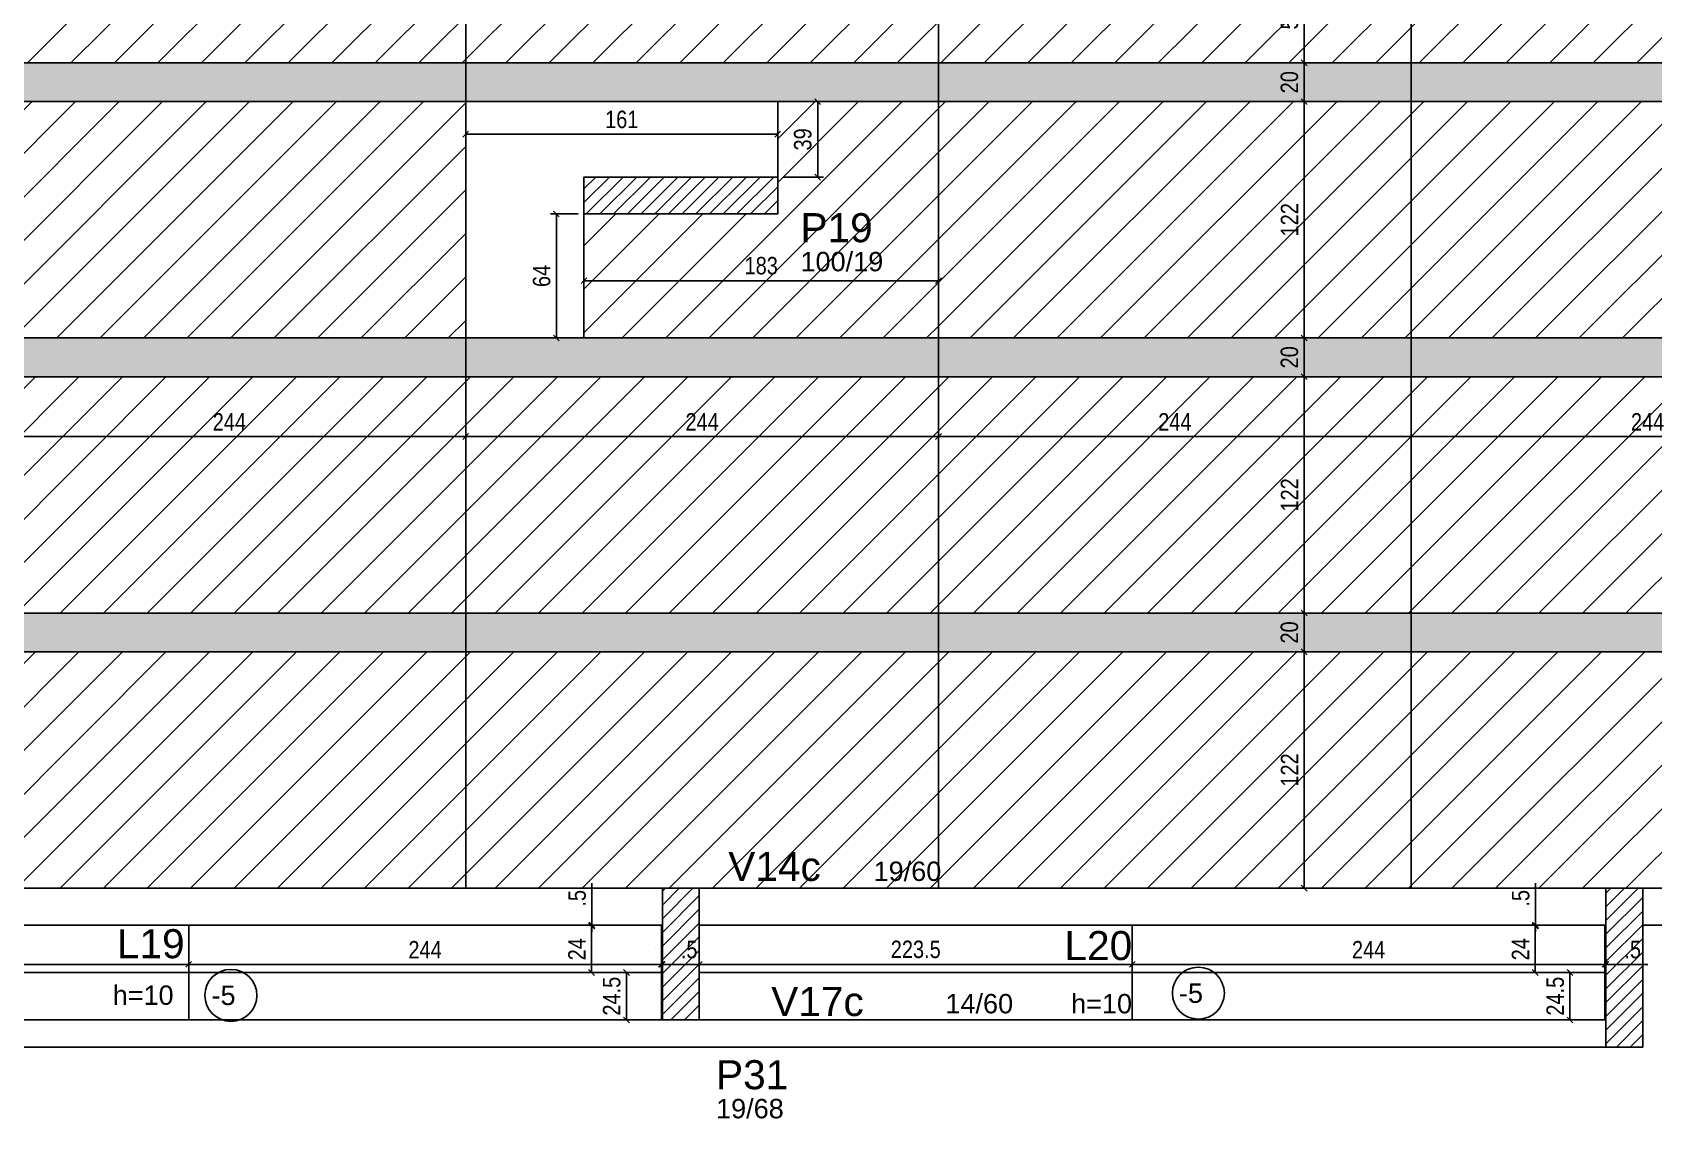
# Model space of a CAD drawing. Extents: x 2666 to 8994, y 352 to 3973.
# Drawn here: x 6703 to 7540, y 1904 to 2465 of the extents above; entities that cross this region are included whole.
import ezdxf

# ---------------------------------------------------------------- set-up
doc = ezdxf.new("R2010")
doc.units = 0
for name, color, linetype in [('3', 3, 'Continuous'), ('8', 8, 'Continuous'), ('COTA', 241, 'Continuous'), ('ES-VIGA', 3, 'Continuous'), ('L-D', 2, 'Continuous'), ('L-N', 4, 'Continuous'), ('P-D', 2, 'Continuous'), ('Painéis', 200, 'Continuous'), ('PIL-N', 4, 'Continuous'), ('Pilares', 5, 'Continuous'), ('VIG-D', 2, 'Continuous'), ('VIG-N', 4, 'Continuous')]:
    doc.layers.add(name, color=color, linetype=linetype)
doc.layers.add('Hachura', color=251, linetype='Continuous', lineweight=9)
doc.layers.add('REAPROVEITAMENTO', color=251, linetype='Continuous', lineweight=9)
doc.styles.add('COTA TECNICA-50', font='techl___.ttf', dxfattribs={"height": 9})
doc.styles.get("Standard").update_dxf_attribs({"font": 'arial.ttf'})
doc.dimstyles.new('COTA PAINEL-50', dxfattribs={"dimtxt": 9, "dimasz": 3, "dimexe": 3, "dimexo": 3, "dimgap": 3, "dimtad": 1, "dimdec": 1, "dimzin": 12, "dimdsep": 46, "dimtxsty": 'COTA TECNICA-50', "dimblk1": 'OBLIQUE', "dimblk2": 'OBLIQUE', "dimsah": 1, "dimcen": 0.9, "dimclrd": 4, "dimclre": 4, "dimclrt": 240, "dimadec": 1, "dimazin": 3, "dimtfac": 1, "dimtdec": 1, "dimtmove": 0, "dimatfit": 3, "dimfxl": 1, "dimtolj": 1, "dimtzin": 12, "dimarcsym": 0})
pattern_1 = [(45, (333.8, -11.191), (-11.22532, 11.22532), [])]

# ---------------------------------------------------------------- blocks, each defined once
blk = doc.blocks.new('_Oblique')
at = {"color": 0, "linetype": 'ByBlock', "lineweight": -2}
blk.add_line((-0.5, -0.5), (0.5, 0.5), dxfattribs=at)
blk = doc.blocks.new('*D142')
at = {"layer": 'COTA', "color": 4, "lineweight": -2, "transparency": 16777216}
blk.add_line((7359.47, 2165.04), (7359.47, 2287.04), dxfattribs=at)
at = {"layer": 'Defpoints', "color": 0, "transparency": 16777216}
for p in [(7359.47, 2287.04), (7359.47, 2287.04), (7359.47, 2165.04)]:
    blk.add_point(p, dxfattribs=at)
at = {"layer": 'COTA', "color": 4, "lineweight": -2, "transparency": 16777216, "xscale": 3, "yscale": 3, "zscale": 3}
for p, rotation in [((7359.47, 2287.04), 90), ((7359.47, 2165.04), 270)]:
    blk.add_blockref('_Oblique', p, dxfattribs=dict(at, rotation=rotation))
at = {"layer": 'COTA', "color": 240, "transparency": 16777216, "insert": (7351.91, 2226.04), "char_height": 9, "attachment_point": 5, "rotation": 90, "style": 'COTA TECNICA-50'}
blk.add_mtext('\\A1;122', dxfattribs=at)
blk = doc.blocks.new('*D143')
at = {"layer": 'COTA', "color": 4, "lineweight": -2, "transparency": 16777216}
blk.add_line((7359.47, 2287.04), (7359.47, 2307.04), dxfattribs=at)
at = {"layer": 'Defpoints', "color": 0, "transparency": 16777216}
for p in [(7359.47, 2307.04), (7359.47, 2307.04), (7359.47, 2287.04)]:
    blk.add_point(p, dxfattribs=at)
at = {"layer": 'COTA', "color": 4, "lineweight": -2, "transparency": 16777216, "xscale": 3, "yscale": 3, "zscale": 3}
for p, rotation in [((7359.47, 2307.04), 90), ((7359.47, 2287.04), 270)]:
    blk.add_blockref('_Oblique', p, dxfattribs=dict(at, rotation=rotation))
at = {"layer": 'COTA', "color": 240, "transparency": 16777216, "insert": (7351.88, 2297.04), "char_height": 9, "attachment_point": 5, "rotation": 90, "style": 'COTA TECNICA-50'}
blk.add_mtext('\\A1;20', dxfattribs=at)
blk = doc.blocks.new('*D144')
at = {"layer": 'COTA', "color": 4, "lineweight": -2, "transparency": 16777216}
blk.add_line((7359.47, 2307.04), (7359.47, 2429.03), dxfattribs=at)
at = {"layer": 'Defpoints', "color": 0, "transparency": 16777216}
for p in [(7359.47, 2429.03), (7359.47, 2429.03), (7359.47, 2307.04)]:
    blk.add_point(p, dxfattribs=at)
at = {"layer": 'COTA', "color": 4, "lineweight": -2, "transparency": 16777216, "xscale": 3, "yscale": 3, "zscale": 3}
for p, rotation in [((7359.47, 2429.03), 90), ((7359.47, 2307.04), 270)]:
    blk.add_blockref('_Oblique', p, dxfattribs=dict(at, rotation=rotation))
at = {"layer": 'COTA', "color": 240, "transparency": 16777216, "insert": (7351.91, 2368.04), "char_height": 9, "attachment_point": 5, "rotation": 90, "style": 'COTA TECNICA-50'}
blk.add_mtext('\\A1;122', dxfattribs=at)
blk = doc.blocks.new('*D145')
at = {"layer": 'COTA', "color": 4, "lineweight": -2, "transparency": 16777216}
for p, q in [((7359.47, 2429.03), (7359.47, 2449.03)), ((7361.98, 2449.03), (7362.47, 2449.03))]:
    blk.add_line(p, q, dxfattribs=at)
at = {"layer": 'Defpoints', "color": 0, "transparency": 16777216}
for p in [(7358.98, 2449.03), (7359.47, 2449.03), (7359.47, 2429.03)]:
    blk.add_point(p, dxfattribs=at)
at = {"layer": 'COTA', "color": 4, "lineweight": -2, "transparency": 16777216, "xscale": 3, "yscale": 3, "zscale": 3}
for p, rotation in [((7359.47, 2449.03), 90), ((7359.47, 2429.03), 270)]:
    blk.add_blockref('_Oblique', p, dxfattribs=dict(at, rotation=rotation))
at = {"layer": 'COTA', "color": 240, "transparency": 16777216, "insert": (7351.88, 2439.03), "char_height": 9, "attachment_point": 5, "rotation": 90, "style": 'COTA TECNICA-50'}
blk.add_mtext('\\A1;20', dxfattribs=at)
blk = doc.blocks.new('*D146')
at = {"layer": 'COTA', "color": 4, "lineweight": -2, "transparency": 16777216}
for p, q in [((7357.95, 2503.53), (7356.47, 2503.53)), ((7359.47, 2449.03), (7359.47, 2503.53)), ((7361.98, 2449.03), (7362.47, 2449.03))]:
    blk.add_line(p, q, dxfattribs=at)
at = {"layer": 'Defpoints', "color": 0, "transparency": 16777216}
for p in [(7359.47, 2503.53), (7360.95, 2503.53), (7358.98, 2449.03)]:
    blk.add_point(p, dxfattribs=at)
at = {"layer": 'COTA', "color": 4, "lineweight": -2, "transparency": 16777216, "xscale": 3, "yscale": 3, "zscale": 3}
for p, rotation in [((7359.47, 2503.53), 90), ((7359.47, 2449.03), 270)]:
    blk.add_blockref('_Oblique', p, dxfattribs=dict(at, rotation=rotation))
at = {"layer": 'COTA', "color": 240, "transparency": 16777216, "insert": (7351.87, 2476.28), "char_height": 9, "attachment_point": 5, "rotation": 90, "style": 'COTA TECNICA-50'}
blk.add_mtext('\\A1;54.5', dxfattribs=at)
blk = doc.blocks.new('*D251')
at = {"layer": 'COTA', "color": 4, "lineweight": -2, "transparency": 16777216}
for p, q in [((7090.71, 2429.03), (7111.39, 2429.03)), ((7108.39, 2390.03), (7108.39, 2429.03)), ((7090.71, 2390.03), (7111.39, 2390.03))]:
    blk.add_line(p, q, dxfattribs=at)
at = {"layer": 'Defpoints', "color": 0, "transparency": 16777216}
for p in [(7087.71, 2429.03), (7108.39, 2429.03), (7087.71, 2390.03)]:
    blk.add_point(p, dxfattribs=at)
at = {"layer": 'COTA', "color": 4, "lineweight": -2, "transparency": 16777216, "xscale": 3, "yscale": 3, "zscale": 3}
for p, rotation in [((7108.39, 2429.03), 90), ((7108.39, 2390.03), 270)]:
    blk.add_blockref('_Oblique', p, dxfattribs=dict(at, rotation=rotation))
at = {"layer": 'COTA', "color": 240, "transparency": 16777216, "insert": (7100.67, 2409.53), "char_height": 9, "attachment_point": 5, "rotation": 90, "style": 'COTA TECNICA-50'}
blk.add_mtext('\\A1;39', dxfattribs=at)
blk = doc.blocks.new('*D255')
at = {"layer": 'COTA', "color": 4, "lineweight": -2, "transparency": 16777216}
blk.add_line((6682.71, 2256.16), (6926.71, 2256.16), dxfattribs=at)
at = {"layer": 'Defpoints', "color": 0, "transparency": 16777216}
for p in [(6682.71, 2256.16), (6926.71, 2256.16), (6926.71, 2256.16)]:
    blk.add_point(p, dxfattribs=at)
at = {"layer": 'COTA', "color": 4, "lineweight": -2, "transparency": 16777216, "xscale": 3, "yscale": 3, "zscale": 3, "rotation": 180}
blk.add_blockref('_Oblique', (6682.71, 2256.16), dxfattribs=at)
at = {"layer": 'COTA', "color": 4, "lineweight": -2, "transparency": 16777216, "xscale": 3, "yscale": 3, "zscale": 3}
blk.add_blockref('_Oblique', (6926.71, 2256.16), dxfattribs=at)
at = {"layer": 'COTA', "color": 240, "transparency": 16777216, "insert": (6804.71, 2263.73), "char_height": 9, "attachment_point": 5, "style": 'COTA TECNICA-50'}
blk.add_mtext('\\A1;244', dxfattribs=at)
blk = doc.blocks.new('*D256')
at = {"layer": 'COTA', "color": 4, "lineweight": -2, "transparency": 16777216}
blk.add_line((6926.71, 2256.16), (7170.71, 2256.16), dxfattribs=at)
at = {"layer": 'Defpoints', "color": 0, "transparency": 16777216}
for p in [(6926.71, 2256.16), (7170.71, 2256.16), (7170.71, 2256.16)]:
    blk.add_point(p, dxfattribs=at)
at = {"layer": 'COTA', "color": 4, "lineweight": -2, "transparency": 16777216, "xscale": 3, "yscale": 3, "zscale": 3, "rotation": 180}
blk.add_blockref('_Oblique', (6926.71, 2256.16), dxfattribs=at)
at = {"layer": 'COTA', "color": 4, "lineweight": -2, "transparency": 16777216, "xscale": 3, "yscale": 3, "zscale": 3}
blk.add_blockref('_Oblique', (7170.71, 2256.16), dxfattribs=at)
at = {"layer": 'COTA', "color": 240, "transparency": 16777216, "insert": (7048.71, 2263.73), "char_height": 9, "attachment_point": 5, "style": 'COTA TECNICA-50'}
blk.add_mtext('\\A1;244', dxfattribs=at)
blk = doc.blocks.new('*D257')
at = {"layer": 'COTA', "color": 4, "lineweight": -2, "transparency": 16777216}
blk.add_line((7170.71, 2256.16), (7414.71, 2256.16), dxfattribs=at)
at = {"layer": 'Defpoints', "color": 0, "transparency": 16777216}
for p in [(7170.71, 2256.16), (7414.71, 2256.16), (7414.71, 2256.16)]:
    blk.add_point(p, dxfattribs=at)
at = {"layer": 'COTA', "color": 4, "lineweight": -2, "transparency": 16777216, "xscale": 3, "yscale": 3, "zscale": 3, "rotation": 180}
blk.add_blockref('_Oblique', (7170.71, 2256.16), dxfattribs=at)
at = {"layer": 'COTA', "color": 4, "lineweight": -2, "transparency": 16777216, "xscale": 3, "yscale": 3, "zscale": 3}
blk.add_blockref('_Oblique', (7414.71, 2256.16), dxfattribs=at)
at = {"layer": 'COTA', "color": 240, "transparency": 16777216, "insert": (7292.71, 2263.73), "char_height": 9, "attachment_point": 5, "style": 'COTA TECNICA-50'}
blk.add_mtext('\\A1;244', dxfattribs=at)
blk = doc.blocks.new('*D258')
at = {"layer": 'COTA', "color": 4, "lineweight": -2, "transparency": 16777216}
blk.add_line((7414.71, 2256.16), (7658.71, 2256.16), dxfattribs=at)
at = {"layer": 'Defpoints', "color": 0, "transparency": 16777216}
for p in [(7414.71, 2256.16), (7658.71, 2256.16), (7658.71, 2256.16)]:
    blk.add_point(p, dxfattribs=at)
at = {"layer": 'COTA', "color": 4, "lineweight": -2, "transparency": 16777216, "xscale": 3, "yscale": 3, "zscale": 3, "rotation": 180}
blk.add_blockref('_Oblique', (7414.71, 2256.16), dxfattribs=at)
at = {"layer": 'COTA', "color": 4, "lineweight": -2, "transparency": 16777216, "xscale": 3, "yscale": 3, "zscale": 3}
blk.add_blockref('_Oblique', (7658.71, 2256.16), dxfattribs=at)
at = {"layer": 'COTA', "color": 240, "transparency": 16777216, "insert": (7536.71, 2263.73), "char_height": 9, "attachment_point": 5, "style": 'COTA TECNICA-50'}
blk.add_mtext('\\A1;244', dxfattribs=at)
blk = doc.blocks.new('*D261')
at = {"layer": 'COTA', "color": 4, "lineweight": -2, "transparency": 16777216}
for p, q in [((6926.71, 2412.2), (7087.71, 2412.2)), ((7087.71, 2409.22), (7087.71, 2409.2))]:
    blk.add_line(p, q, dxfattribs=at)
at = {"layer": 'Defpoints', "color": 0, "transparency": 16777216}
for p in [(6926.71, 2412.2), (7087.71, 2412.22), (7087.71, 2412.2)]:
    blk.add_point(p, dxfattribs=at)
at = {"layer": 'COTA', "color": 4, "lineweight": -2, "transparency": 16777216, "xscale": 3, "yscale": 3, "zscale": 3, "rotation": 180}
blk.add_blockref('_Oblique', (6926.71, 2412.2), dxfattribs=at)
at = {"layer": 'COTA', "color": 4, "lineweight": -2, "transparency": 16777216, "xscale": 3, "yscale": 3, "zscale": 3}
blk.add_blockref('_Oblique', (7087.71, 2412.2), dxfattribs=at)
at = {"layer": 'COTA', "color": 240, "transparency": 16777216, "insert": (7007.21, 2419.79), "char_height": 9, "attachment_point": 5, "style": 'COTA TECNICA-50'}
blk.add_mtext('\\A1;161', dxfattribs=at)
blk = doc.blocks.new('*D263')
at = {"layer": 'COTA', "color": 4, "lineweight": -2, "transparency": 16777216}
for p, q in [((6984.71, 2371.04), (6970.49, 2371.04)), ((6973.49, 2371.04), (6973.49, 2307.04)), ((6984.71, 2307.04), (6970.49, 2307.04))]:
    blk.add_line(p, q, dxfattribs=at)
at = {"layer": 'Defpoints', "color": 0, "transparency": 16777216}
for p in [(6987.71, 2371.04), (6973.49, 2307.04), (6987.71, 2307.04)]:
    blk.add_point(p, dxfattribs=at)
at = {"layer": 'COTA', "color": 4, "lineweight": -2, "transparency": 16777216, "xscale": 3, "yscale": 3, "zscale": 3}
for p, rotation in [((6973.49, 2371.04), 90), ((6973.49, 2307.04), 270)]:
    blk.add_blockref('_Oblique', p, dxfattribs=dict(at, rotation=rotation))
at = {"layer": 'COTA', "color": 240, "transparency": 16777216, "insert": (6965.9, 2339.04), "char_height": 9, "attachment_point": 5, "rotation": 90, "style": 'COTA TECNICA-50'}
blk.add_mtext('\\A1;64', dxfattribs=at)
blk = doc.blocks.new('*D264')
at = {"layer": 'COTA', "color": 4, "lineweight": -2, "transparency": 16777216}
for p, q in [((6987.71, 2327.65), (6987.71, 2339.58)), ((6987.71, 2336.58), (7170.71, 2336.58)), ((7170.71, 2327.65), (7170.71, 2339.58))]:
    blk.add_line(p, q, dxfattribs=at)
at = {"layer": 'Defpoints', "color": 0, "transparency": 16777216}
for p in [(7170.71, 2336.58), (6987.71, 2324.65), (7170.71, 2324.65)]:
    blk.add_point(p, dxfattribs=at)
at = {"layer": 'COTA', "color": 4, "lineweight": -2, "transparency": 16777216, "xscale": 3, "yscale": 3, "zscale": 3, "rotation": 180}
blk.add_blockref('_Oblique', (6987.71, 2336.58), dxfattribs=at)
at = {"layer": 'COTA', "color": 4, "lineweight": -2, "transparency": 16777216, "xscale": 3, "yscale": 3, "zscale": 3}
blk.add_blockref('_Oblique', (7170.71, 2336.58), dxfattribs=at)
at = {"layer": 'COTA', "color": 240, "transparency": 16777216, "insert": (7079.21, 2344.3), "char_height": 9, "attachment_point": 5, "style": 'COTA TECNICA-50'}
blk.add_mtext('\\A1;183', dxfattribs=at)
blk = doc.blocks.new('*D272')
at = {"layer": 'COTA', "color": 4, "lineweight": -2, "transparency": 16777216}
for p, q in [((7356.47, 2165.04), (7356.47, 2165.04)), ((7359.47, 2165.04), (7359.47, 2145.04)), ((7356.47, 2145.04), (7356.47, 2145.04))]:
    blk.add_line(p, q, dxfattribs=at)
at = {"layer": 'Defpoints', "color": 0, "transparency": 16777216}
for p in [(7359.47, 2165.04), (7359.47, 2145.04), (7359.47, 2145.04)]:
    blk.add_point(p, dxfattribs=at)
at = {"layer": 'COTA', "color": 4, "lineweight": -2, "transparency": 16777216, "xscale": 3, "yscale": 3, "zscale": 3}
for p, rotation in [((7359.47, 2165.04), 90), ((7359.47, 2145.04), 270)]:
    blk.add_blockref('_Oblique', p, dxfattribs=dict(at, rotation=rotation))
at = {"layer": 'COTA', "color": 240, "transparency": 16777216, "insert": (7351.88, 2155.04), "char_height": 9, "attachment_point": 5, "rotation": 90, "style": 'COTA TECNICA-50'}
blk.add_mtext('\\A1;20', dxfattribs=at)
blk = doc.blocks.new('*D227')
at = {"layer": 'COTA', "color": 4, "lineweight": -2, "transparency": 16777216}
blk.add_line((7359.47, 2145.04), (7359.47, 2023.03), dxfattribs=at)
at = {"layer": 'Defpoints', "color": 0, "transparency": 16777216}
for p in [(7359.47, 2145.04), (7359.47, 2023.03), (7359.47, 2023.03)]:
    blk.add_point(p, dxfattribs=at)
at = {"layer": 'COTA', "color": 4, "lineweight": -2, "transparency": 16777216, "xscale": 3, "yscale": 3, "zscale": 3}
for p, rotation in [((7359.47, 2145.04), 90), ((7359.47, 2023.03), 270)]:
    blk.add_blockref('_Oblique', p, dxfattribs=dict(at, rotation=rotation))
at = {"layer": 'COTA', "color": 240, "transparency": 16777216, "insert": (7351.91, 2084.04), "char_height": 9, "attachment_point": 5, "rotation": 90, "style": 'COTA TECNICA-50'}
blk.add_mtext('\\A1;122', dxfattribs=at)
blk = doc.blocks.new('*D17')
at = {"layer": 'COTA', "color": 4, "lineweight": -2, "transparency": 16777216}
blk.add_line((7009.66, 1955.04), (7009.66, 1979.53), dxfattribs=at)
at = {"layer": 'Defpoints', "color": 0, "transparency": 16777216}
for p in [(7009.66, 1979.53), (7009.66, 1979.53), (7009.66, 1955.04)]:
    blk.add_point(p, dxfattribs=at)
at = {"layer": 'COTA', "color": 4, "lineweight": -2, "transparency": 16777216, "xscale": 3, "yscale": 3, "zscale": 3}
for p, rotation in [((7009.66, 1979.53), 90), ((7009.66, 1955.04), 270)]:
    blk.add_blockref('_Oblique', p, dxfattribs=dict(at, rotation=rotation))
at = {"layer": 'COTA', "color": 240, "transparency": 16777216, "insert": (7002.06, 1967.29), "char_height": 9, "attachment_point": 5, "rotation": 90, "style": 'COTA TECNICA-50'}
blk.add_mtext('\\A1;24.5', dxfattribs=at)
blk = doc.blocks.new('*D18')
at = {"layer": 'COTA', "color": 4, "lineweight": -2, "transparency": 16777216}
blk.add_line((6991.65, 1979.53), (6991.65, 2003.53), dxfattribs=at)
at = {"layer": 'Defpoints', "color": 0, "transparency": 16777216}
for p in [(6991.65, 2003.53), (6991.65, 2003.53), (6991.65, 1979.53)]:
    blk.add_point(p, dxfattribs=at)
at = {"layer": 'COTA', "color": 4, "lineweight": -2, "transparency": 16777216, "xscale": 3, "yscale": 3, "zscale": 3}
for p, rotation in [((6991.65, 2003.53), 90), ((6991.65, 1979.53), 270)]:
    blk.add_blockref('_Oblique', p, dxfattribs=dict(at, rotation=rotation))
at = {"layer": 'COTA', "color": 240, "transparency": 16777216, "insert": (6984.08, 1991.53), "char_height": 9, "attachment_point": 5, "rotation": 90, "style": 'COTA TECNICA-50'}
blk.add_mtext('\\A1;24', dxfattribs=at)
blk = doc.blocks.new('*D19')
at = {"layer": 'COTA', "color": 4, "lineweight": -2, "transparency": 16777216}
for p, q in [((6991.83, 2004.03), (6991.83, 2025.63)), ((6991.83, 2003.53), (6991.83, 2004.03)), ((6991.83, 2003.53), (6991.83, 2000.53))]:
    blk.add_line(p, q, dxfattribs=at)
at = {"layer": 'Defpoints', "color": 0, "transparency": 16777216}
for p in [(6991.83, 2004.03), (6991.83, 2004.03), (6991.83, 2003.53)]:
    blk.add_point(p, dxfattribs=at)
at = {"layer": 'COTA', "color": 4, "lineweight": -2, "transparency": 16777216, "xscale": 3, "yscale": 3, "zscale": 3}
for p, rotation in [((6991.83, 2004.03), 270), ((6991.83, 2003.53), 90)]:
    blk.add_blockref('_Oblique', p, dxfattribs=dict(at, rotation=rotation))
at = {"layer": 'COTA', "color": 240, "transparency": 16777216, "insert": (6984.23, 2017.83), "char_height": 9, "attachment_point": 5, "rotation": 90, "style": 'COTA TECNICA-50'}
blk.add_mtext('\\A1;.5', dxfattribs=at)
blk = doc.blocks.new('*D185')
at = {"layer": 'COTA', "color": 4, "lineweight": -2, "transparency": 16777216}
for p, q in [((7027.71, 1983.72), (7024.71, 1983.72)), ((7027.71, 1983.72), (7028.21, 1983.72)), ((7028.21, 1983.72), (7049.81, 1983.72)), ((7027.71, 1980.94), (7027.71, 1980.72)), ((7028.21, 1980.94), (7028.21, 1980.72))]:
    blk.add_line(p, q, dxfattribs=at)
at = {"layer": 'Defpoints', "color": 0, "transparency": 16777216}
for p in [(7027.71, 1983.94), (7028.21, 1983.94), (7028.21, 1983.72)]:
    blk.add_point(p, dxfattribs=at)
at = {"layer": 'COTA', "color": 4, "lineweight": -2, "transparency": 16777216, "xscale": 3, "yscale": 3, "zscale": 3}
blk.add_blockref('_Oblique', (7027.71, 1983.72), dxfattribs=at)
at = {"layer": 'COTA', "color": 4, "lineweight": -2, "transparency": 16777216, "xscale": 3, "yscale": 3, "zscale": 3, "rotation": 180}
blk.add_blockref('_Oblique', (7028.21, 1983.72), dxfattribs=at)
at = {"layer": 'COTA', "color": 240, "transparency": 16777216, "insert": (7042.01, 1991.32), "char_height": 9, "attachment_point": 5, "style": 'COTA TECNICA-50'}
blk.add_mtext('\\A1;.5', dxfattribs=at)
blk = doc.blocks.new('*D186')
at = {"layer": 'COTA', "color": 4, "lineweight": -2, "transparency": 16777216}
blk.add_line((7027.71, 1983.72), (6783.71, 1983.72), dxfattribs=at)
at = {"layer": 'Defpoints', "color": 0, "transparency": 16777216}
for p in [(6783.71, 1983.72), (6783.71, 1983.72), (7027.71, 1983.72)]:
    blk.add_point(p, dxfattribs=at)
at = {"layer": 'COTA', "color": 4, "lineweight": -2, "transparency": 16777216, "xscale": 3, "yscale": 3, "zscale": 3, "rotation": 180}
blk.add_blockref('_Oblique', (6783.71, 1983.72), dxfattribs=at)
at = {"layer": 'COTA', "color": 4, "lineweight": -2, "transparency": 16777216, "xscale": 3, "yscale": 3, "zscale": 3}
blk.add_blockref('_Oblique', (7027.71, 1983.72), dxfattribs=at)
at = {"layer": 'COTA', "color": 240, "transparency": 16777216, "insert": (6905.71, 1991.29), "char_height": 9, "attachment_point": 5, "style": 'COTA TECNICA-50'}
blk.add_mtext('\\A1;244', dxfattribs=at)
blk = doc.blocks.new('*D20')
at = {"layer": 'COTA', "color": 4, "lineweight": -2, "transparency": 16777216}
blk.add_line((6783.71, 1983.72), (6560.21, 1983.72), dxfattribs=at)
at = {"layer": 'Defpoints', "color": 0, "transparency": 16777216}
for p in [(6560.21, 1983.72), (6560.21, 1983.72), (6783.71, 1983.72)]:
    blk.add_point(p, dxfattribs=at)
at = {"layer": 'COTA', "color": 4, "lineweight": -2, "transparency": 16777216, "xscale": 3, "yscale": 3, "zscale": 3, "rotation": 180}
blk.add_blockref('_Oblique', (6560.21, 1983.72), dxfattribs=at)
at = {"layer": 'COTA', "color": 4, "lineweight": -2, "transparency": 16777216, "xscale": 3, "yscale": 3, "zscale": 3}
blk.add_blockref('_Oblique', (6783.71, 1983.72), dxfattribs=at)
at = {"layer": 'COTA', "color": 240, "transparency": 16777216, "insert": (6671.96, 1991.42), "char_height": 9, "attachment_point": 5, "style": 'COTA TECNICA-50'}
blk.add_mtext('\\A1;223.5', dxfattribs=at)
blk = doc.blocks.new('*D21')
at = {"layer": 'COTA', "color": 4, "lineweight": -2, "transparency": 16777216}
blk.add_line((7496.66, 1955.04), (7496.66, 1979.53), dxfattribs=at)
at = {"layer": 'Defpoints', "color": 0, "transparency": 16777216}
for p in [(7496.66, 1979.53), (7496.66, 1979.53), (7496.66, 1955.04)]:
    blk.add_point(p, dxfattribs=at)
at = {"layer": 'COTA', "color": 4, "lineweight": -2, "transparency": 16777216, "xscale": 3, "yscale": 3, "zscale": 3}
for p, rotation in [((7496.66, 1979.53), 90), ((7496.66, 1955.04), 270)]:
    blk.add_blockref('_Oblique', p, dxfattribs=dict(at, rotation=rotation))
at = {"layer": 'COTA', "color": 240, "transparency": 16777216, "insert": (7489.06, 1967.29), "char_height": 9, "attachment_point": 5, "rotation": 90, "style": 'COTA TECNICA-50'}
blk.add_mtext('\\A1;24.5', dxfattribs=at)
blk = doc.blocks.new('*D22')
at = {"layer": 'COTA', "color": 4, "lineweight": -2, "transparency": 16777216}
blk.add_line((7478.65, 1979.53), (7478.65, 2003.53), dxfattribs=at)
at = {"layer": 'Defpoints', "color": 0, "transparency": 16777216}
for p in [(7478.65, 2003.53), (7478.65, 2003.53), (7478.65, 1979.53)]:
    blk.add_point(p, dxfattribs=at)
at = {"layer": 'COTA', "color": 4, "lineweight": -2, "transparency": 16777216, "xscale": 3, "yscale": 3, "zscale": 3}
for p, rotation in [((7478.65, 2003.53), 90), ((7478.65, 1979.53), 270)]:
    blk.add_blockref('_Oblique', p, dxfattribs=dict(at, rotation=rotation))
at = {"layer": 'COTA', "color": 240, "transparency": 16777216, "insert": (7471.09, 1991.53), "char_height": 9, "attachment_point": 5, "rotation": 90, "style": 'COTA TECNICA-50'}
blk.add_mtext('\\A1;24', dxfattribs=at)
blk = doc.blocks.new('*D23')
at = {"layer": 'COTA', "color": 4, "lineweight": -2, "transparency": 16777216}
for p, q in [((7478.84, 2004.03), (7478.84, 2025.63)), ((7478.84, 2003.53), (7478.84, 2004.03)), ((7478.84, 2003.53), (7478.84, 2000.53))]:
    blk.add_line(p, q, dxfattribs=at)
at = {"layer": 'Defpoints', "color": 0, "transparency": 16777216}
for p in [(7478.84, 2004.03), (7478.84, 2004.03), (7478.84, 2003.53)]:
    blk.add_point(p, dxfattribs=at)
at = {"layer": 'COTA', "color": 4, "lineweight": -2, "transparency": 16777216, "xscale": 3, "yscale": 3, "zscale": 3}
for p, rotation in [((7478.84, 2004.03), 270), ((7478.84, 2003.53), 90)]:
    blk.add_blockref('_Oblique', p, dxfattribs=dict(at, rotation=rotation))
at = {"layer": 'COTA', "color": 240, "transparency": 16777216, "insert": (7471.24, 2017.83), "char_height": 9, "attachment_point": 5, "rotation": 90, "style": 'COTA TECNICA-50'}
blk.add_mtext('\\A1;.5', dxfattribs=at)
blk = doc.blocks.new('*D187')
at = {"layer": 'COTA', "color": 4, "lineweight": -2, "transparency": 16777216}
for p, q in [((7514.72, 1983.72), (7511.72, 1983.72)), ((7514.72, 1983.72), (7515.22, 1983.72)), ((7515.22, 1983.72), (7536.81, 1983.72)), ((7514.72, 1980.94), (7514.72, 1980.72)), ((7515.22, 1980.94), (7515.22, 1980.72))]:
    blk.add_line(p, q, dxfattribs=at)
at = {"layer": 'Defpoints', "color": 0, "transparency": 16777216}
for p in [(7514.72, 1983.94), (7515.22, 1983.94), (7515.22, 1983.72)]:
    blk.add_point(p, dxfattribs=at)
at = {"layer": 'COTA', "color": 4, "lineweight": -2, "transparency": 16777216, "xscale": 3, "yscale": 3, "zscale": 3}
blk.add_blockref('_Oblique', (7514.72, 1983.72), dxfattribs=at)
at = {"layer": 'COTA', "color": 4, "lineweight": -2, "transparency": 16777216, "xscale": 3, "yscale": 3, "zscale": 3, "rotation": 180}
blk.add_blockref('_Oblique', (7515.22, 1983.72), dxfattribs=at)
at = {"layer": 'COTA', "color": 240, "transparency": 16777216, "insert": (7529.02, 1991.32), "char_height": 9, "attachment_point": 5, "style": 'COTA TECNICA-50'}
blk.add_mtext('\\A1;.5', dxfattribs=at)
blk = doc.blocks.new('*D188')
at = {"layer": 'COTA', "color": 4, "lineweight": -2, "transparency": 16777216}
blk.add_line((7514.72, 1983.72), (7270.72, 1983.72), dxfattribs=at)
at = {"layer": 'Defpoints', "color": 0, "transparency": 16777216}
for p in [(7270.72, 1983.72), (7270.72, 1983.72), (7514.72, 1983.72)]:
    blk.add_point(p, dxfattribs=at)
at = {"layer": 'COTA', "color": 4, "lineweight": -2, "transparency": 16777216, "xscale": 3, "yscale": 3, "zscale": 3, "rotation": 180}
blk.add_blockref('_Oblique', (7270.72, 1983.72), dxfattribs=at)
at = {"layer": 'COTA', "color": 4, "lineweight": -2, "transparency": 16777216, "xscale": 3, "yscale": 3, "zscale": 3}
blk.add_blockref('_Oblique', (7514.72, 1983.72), dxfattribs=at)
at = {"layer": 'COTA', "color": 240, "transparency": 16777216, "insert": (7392.72, 1991.29), "char_height": 9, "attachment_point": 5, "style": 'COTA TECNICA-50'}
blk.add_mtext('\\A1;244', dxfattribs=at)
blk = doc.blocks.new('*D24')
at = {"layer": 'COTA', "color": 4, "lineweight": -2, "transparency": 16777216}
blk.add_line((7270.72, 1983.72), (7047.22, 1983.72), dxfattribs=at)
at = {"layer": 'Defpoints', "color": 0, "transparency": 16777216}
for p in [(7047.22, 1983.72), (7047.22, 1983.72), (7270.72, 1983.72)]:
    blk.add_point(p, dxfattribs=at)
at = {"layer": 'COTA', "color": 4, "lineweight": -2, "transparency": 16777216, "xscale": 3, "yscale": 3, "zscale": 3, "rotation": 180}
blk.add_blockref('_Oblique', (7047.22, 1983.72), dxfattribs=at)
at = {"layer": 'COTA', "color": 4, "lineweight": -2, "transparency": 16777216, "xscale": 3, "yscale": 3, "zscale": 3}
blk.add_blockref('_Oblique', (7270.72, 1983.72), dxfattribs=at)
at = {"layer": 'COTA', "color": 240, "transparency": 16777216, "insert": (7158.97, 1991.42), "char_height": 9, "attachment_point": 5, "style": 'COTA TECNICA-50'}
blk.add_mtext('\\A1;223.5', dxfattribs=at)

msp = doc.modelspace()

# ---------------------------------------------------------------- hatches: boundary and pattern name
at = {"layer": 'Hachura', "linetype": 'ByBlock'}
h = msp.add_hatch(color=256, dxfattribs=at)
h.dxf.hatch_style = 1
h.paths.add_polyline_path([(7677.71, 2449.03), (7677.71, 2429), (7902.71, 2429), (7902.71, 2449.03)])
h.paths.add_polyline_path([(7658.71, 2429), (7658.71, 2449.03), (6073.22, 2449.03), (6073.22, 2429)])
h = msp.add_hatch(color=256, dxfattribs=at)
h.dxf.hatch_style = 1
h.paths.add_polyline_path([(8005.21, 2307.04), (8005.21, 2287), (6073.22, 2287), (6073.22, 2307.04)])
h = msp.add_hatch(color=256, dxfattribs=at)
h.dxf.hatch_style = 1
h.paths.add_polyline_path([(8005.21, 2165.04), (8005.21, 2145), (6073.22, 2145), (6073.22, 2165.04)])
at = {"layer": 'REAPROVEITAMENTO', "linetype": 'ByBlock'}
h = msp.add_hatch(dxfattribs=at)
h.set_pattern_fill('ANSI31', color=256, scale=5, style=2)
h.set_pattern_definition(pattern_1)
h.paths.add_polyline_path([(7658.72, 2503.44), (6073.22, 2503.53), (6073.22, 2449.03), (7658.72, 2449.03)])
h = msp.add_hatch(dxfattribs=at)
h.set_pattern_fill('ANSI31', color=256, scale=5, style=2)
h.set_pattern_definition(pattern_1)
h.paths.add_polyline_path([(6926.71, 2429.03), (6682.71, 2429.03), (6682.71, 2307.04), (6926.71, 2307.04)])
h = msp.add_hatch(dxfattribs=at)
h.set_pattern_fill('ANSI31', color=256, scale=5, style=2)
h.set_pattern_definition(pattern_1)
h.paths.add_polyline_path([(7170.71, 2429.03), (7087.71, 2429.03), (7087.71, 2390.03), (7087.71, 2371.03), (6987.71, 2371.03), (6987.71, 2307.04), (7170.71, 2307.04)])
h.paths.add_polyline_path([(7109.41, 2399.93), (7109.41, 2419.81), (7090.88, 2419.81), (7090.88, 2399.93)], flags=24)
h = msp.add_hatch(dxfattribs=at)
h.set_pattern_fill('ANSI31', color=256, scale=5, style=2)
h.set_pattern_definition(pattern_1)
h.paths.add_polyline_path([(7658.71, 2429.03), (7170.71, 2429.03), (7170.71, 2307.04), (7658.71, 2307.04)])
h.paths.add_polyline_path([(7360.8, 2356.21), (7360.8, 2379.13), (7342.27, 2379.13), (7342.27, 2356.21)], flags=16)
h = msp.add_hatch(dxfattribs=at)
h.set_pattern_fill('ANSI31', color=256, scale=5, style=2)
h.set_pattern_definition([(45, (333.801, -491.687), (-11.22532, 11.22532), [])])
h.paths.add_polyline_path([(8005.21, 2287.04), (6073.22, 2287.04), (6073.22, 2280.54), (6073.22, 2165.04), (8005.21, 2165.04)])
h = msp.add_hatch(dxfattribs=at)
h.set_pattern_fill('ANSI31', color=256, scale=5, style=2)
h.set_pattern_definition([(45, (333.801, -633.687), (-11.22532, 11.22532), [])])
h.paths.add_polyline_path([(6073.22, 2145.04), (6073.22, 2023.04), (8005.21, 2023.04), (8005.21, 2145.04)])

# ---------------------------------------------------------------- linework, layer by layer
at = {"layer": '3', "linetype": 'Continuous'}
for centre in [(6805.49, 1967.73), (7304.83, 1968.85)]:
    msp.add_circle(centre, 13.42, dxfattribs=at)
at = {"layer": '8', "linetype": 'Continuous'}
for p, q in [((6987.71, 2376.91), (7000.84, 2390.03)), ((6987.71, 2383.98), (6993.77, 2390.03)), ((6988.91, 2371.03), (7007.91, 2390.03)), ((6995.98, 2371.03), (7014.98, 2390.03)), ((7003.05, 2371.03), (7022.05, 2390.03)), ((7010.12, 2371.03), (7029.12, 2390.03)), ((7017.2, 2371.03), (7036.2, 2390.03)), ((7024.27, 2371.03), (7043.27, 2390.03)), ((7031.34, 2371.03), (7050.34, 2390.03)), ((7038.41, 2371.03), (7057.41, 2390.03)), ((7045.48, 2371.03), (7064.48, 2390.03)), ((7052.55, 2371.03), (7071.55, 2390.03)), ((7059.62, 2371.03), (7078.62, 2390.03)), ((7066.69, 2371.03), (7085.69, 2390.03)), ((7073.76, 2371.03), (7087.71, 2384.98)), ((7037.71, 2380.53), (7037.71, 2380.53)), ((7080.84, 2371.03), (7087.71, 2377.91)), ((7028.21, 2007.28), (7043.96, 2023.03)), ((7028.21, 2014.36), (7036.89, 2023.03)), ((7028.21, 2021.43), (7029.82, 2023.03)), ((7028.21, 2000.21), (7047.21, 2019.21)), ((7050.72, 2023.03), (7050.72, 2023.03)), ((7050.72, 2023.03), (7050.72, 2023.03)), ((7515.22, 2006.39), (7531.87, 2023.04)), ((7515.22, 2013.46), (7524.8, 2023.04)), ((7515.22, 2020.53), (7517.73, 2023.04)), ((7515.22, 1999.32), (7534.22, 2018.32)), ((7534.22, 2023.04), (7534.22, 2023.04)), ((7534.22, 2023.04), (7534.22, 2023.04)), ((7028.21, 1993.14), (7047.21, 2012.14)), ((7515.22, 1992.25), (7534.22, 2011.25)), ((6844.59, 2004.03), (6844.59, 2004.03)), ((6849.59, 2004.03), (6849.59, 2004.03)), ((7028.21, 1986.07), (7047.21, 2005.07)), ((7515.22, 1985.18), (7534.22, 2004.18)), ((7534.22, 2004.03), (7534.22, 2004.03)), ((7024.71, 1991.91), (7024.71, 1991.91)), ((7028.21, 1979), (7047.21, 1998)), ((7515.22, 1978.1), (7534.22, 1997.1)), ((7028.21, 1971.93), (7047.21, 1990.93)), ((7028.21, 1964.86), (7047.21, 1983.86)), ((7037.71, 1989.03), (7037.71, 1989.03)), ((7515.22, 1971.03), (7534.22, 1990.03)), ((7028.21, 1957.79), (7047.21, 1976.79)), ((7515.22, 1963.96), (7534.22, 1982.96)), ((7515.22, 1956.89), (7534.22, 1975.89)), ((7032.53, 1955.03), (7047.21, 1969.72)), ((7515.22, 1949.82), (7534.22, 1968.82)), ((7039.6, 1955.03), (7047.21, 1962.65)), ((7515.22, 1942.75), (7534.22, 1961.75)), ((7028.21, 1955.03), (7028.21, 1955.03)), ((7028.21, 1955.03), (7028.21, 1955.03)), ((7046.67, 1955.03), (7047.21, 1955.57)), ((7047.21, 1955.03), (7047.21, 1955.03)), ((7047.21, 1955.03), (7047.21, 1955.03)), ((7520.58, 1941.04), (7534.22, 1954.68)), ((7527.65, 1941.04), (7534.22, 1947.61)), ((7534.22, 1941.04), (7534.22, 1941.04)), ((7534.22, 1941.04), (7534.22, 1941.04)), ((7534.22, 1941.04), (7534.22, 1941.04))]:
    msp.add_line(p, q, dxfattribs=at)
at = {"layer": 'ES-VIGA'}
for points in [[(7028.21, 2023.03), (6560.21, 2023.03)], [(7515.22, 2023.03), (7047.21, 2023.03)], [(7924.72, 2023.03), (7534.22, 2023.03)], [(6560.21, 2004.03), (7028.21, 2004.03)], [(7047.21, 2004.03), (7515.22, 2004.03)], [(7534.22, 2004.03), (7924.72, 2004.03)], [(7028.21, 1955.04), (6560.21, 1955.04)], [(7515.22, 1955.04), (7047.21, 1955.04)], [(6550.71, 1941.04), (7037.71, 1941.04)], [(7037.71, 1941.04), (7515.22, 1941.04)]]:
    msp.add_lwpolyline(points, dxfattribs=at)
at = {"layer": 'Painéis'}
for p, q in [((6926.71, 2023.03), (6926.71, 2909.53)), ((7170.71, 2023.03), (7170.71, 2909.53)), ((7414.71, 2023.03), (7414.71, 2909.53)), ((6073.22, 2449.03), (7658.71, 2449.03)), ((6073.22, 2429.03), (7658.71, 2429.03)), ((7087.71, 2390.03), (7087.71, 2429.03)), ((6987.71, 2371.04), (6987.71, 2307.04)), ((8005.21, 2307.04), (6073.22, 2307.04)), ((8005.21, 2287.04), (6073.22, 2287.04)), ((8005.21, 2165.04), (6073.22, 2165.04)), ((8005.21, 2145.04), (6073.22, 2145.04)), ((8005.71, 2023.04), (6080.22, 2023.04)), ((6783.71, 2004.03), (6783.71, 1955.04)), ((7027.71, 2004.03), (7027.71, 1955.04)), ((7270.72, 2004.03), (7270.72, 1955.04)), ((7514.72, 2004.03), (7514.72, 1955.04)), ((7028.21, 1979.53), (6560.21, 1979.53)), ((7515.22, 1979.53), (7047.22, 1979.53))]:
    msp.add_line(p, q, dxfattribs=at)
at = {"layer": 'Pilares', "linetype": 'Continuous'}
for points in [[(6987.71, 2371.03), (7087.71, 2371.03), (7087.71, 2390.03), (6987.71, 2390.03), (6987.71, 2371.03)], [(7028.21, 1955.03), (7047.21, 1955.03), (7047.21, 2023.03), (7028.21, 2023.03), (7028.21, 1955.03)], [(7515.22, 1941.04), (7534.22, 1941.04), (7534.22, 2023.04), (7515.22, 2023.04), (7515.22, 1941.04)]]:
    msp.add_lwpolyline(points, dxfattribs=at)

# ---------------------------------------------------------------- texts
at = {"layer": '3', "linetype": 'Continuous'}
for p in [(6795.49, 1962.73), (7294.83, 1963.85)]:
    msp.add_text('-5', height=10, dxfattribs=at).set_placement(p)
at = {"layer": 'L-D', "linetype": 'Continuous'}
for p in [(6744.46, 1962.83), (7239.15, 1958.44)]:
    msp.add_text('h=10', height=10, dxfattribs=at).set_placement(p)
at = {"layer": 'L-N', "linetype": 'Continuous'}
for s, p in [('L19', (6746.65, 1986.89)), ('L20', (7235.75, 1985.95))]:
    msp.add_text(s, height=15, dxfattribs=at).set_placement(p)
at = {"layer": 'P-D', "linetype": 'Continuous'}
for s, p in [('100/19', (7099.48, 2341.45)), ('19/68', (7055.9, 1904.27))]:
    msp.add_text(s, height=10, dxfattribs=at).set_placement(p)
at = {"layer": 'PIL-N', "linetype": 'Continuous'}
for s, p in [('P19', (7099.48, 2356.45)), ('P31', (7055.9, 1919.27))]:
    msp.add_text(s, height=15, dxfattribs=at).set_placement(p)
at = {"layer": 'VIG-D', "linetype": 'Continuous'}
for s, p in [('19/60', (7137.21, 2026.78)), ('14/60', (7174.28, 1958.44))]:
    msp.add_text(s, height=10, dxfattribs=at).set_placement(p)
at = {"layer": 'VIG-N', "linetype": 'Continuous'}
for s, p in [('V14c', (7062.21, 2026.78)), ('V17c', (7084.38, 1957.06))]:
    msp.add_text(s, height=15, dxfattribs=at).set_placement(p)

# ---------------------------------------------------------------- dimensions: what is measured, and where the dimension line sits
at = {"layer": 'COTA'}
for base, p1, p2, picture, middle in [((7359.47, 2503.53), (7358.98, 2449.03), (7360.95, 2503.53), '*D146', (7351.87, 2476.28)), ((7359.47, 2449.03), (7359.47, 2429.03), (7358.98, 2449.03), '*D145', (7351.88, 2439.03))]:
    dim = msp.add_linear_dim(base=base, p1=p1, p2=p2, angle=90, dimstyle='COTA PAINEL-50', override={"dimtmove": 1}, dxfattribs=at)
    dim.commit()
    dim.dimension.update_dxf_attribs({"geometry": picture, "text_midpoint": middle})
for base, p1, p2, picture, middle in [((7108.39, 2429.03), (7087.71, 2390.03), (7087.71, 2429.03), '*D251', (7100.67, 2409.53)), ((7359.47, 2429.03), (7359.47, 2307.04), (7359.47, 2429.03), '*D144', (7351.91, 2368.04)), ((6973.49, 2307.04), (6987.71, 2371.04), (6987.71, 2307.04), '*D263', (6965.9, 2339.04)), ((7359.47, 2307.04), (7359.47, 2287.04), (7359.47, 2307.04), '*D143', (7351.88, 2297.04)), ((7359.47, 2287.04), (7359.47, 2165.04), (7359.47, 2287.04), '*D142', (7351.91, 2226.04)), ((7359.47, 2145.04), (7359.47, 2165.04), (7359.47, 2145.04), '*D272', (7351.88, 2155.04)), ((7359.47, 2023.03), (7359.47, 2145.04), (7359.47, 2023.03), '*D227', (7351.91, 2084.04)), ((6991.83, 2004.03), (6991.83, 2003.53), (6991.83, 2004.03), '*D19', (6984.23, 2017.83)), ((7478.84, 2004.03), (7478.84, 2003.53), (7478.84, 2004.03), '*D23', (7471.24, 2017.83)), ((6991.65, 2003.53), (6991.65, 1979.53), (6991.65, 2003.53), '*D18', (6984.08, 1991.53)), ((7478.65, 2003.53), (7478.65, 1979.53), (7478.65, 2003.53), '*D22', (7471.09, 1991.53))]:
    dim = msp.add_linear_dim(base=base, p1=p1, p2=p2, angle=90, dimstyle='COTA PAINEL-50', dxfattribs=at)
    dim.commit()
    dim.dimension.update_dxf_attribs({"geometry": picture, "text_midpoint": middle})
for base, p1, p2, picture, middle in [((7087.71, 2412.2), (6926.71, 2412.2), (7087.71, 2412.22), '*D261', (7007.21, 2419.79)), ((7170.71, 2336.58), (6987.71, 2324.65), (7170.71, 2324.65), '*D264', (7079.21, 2344.3)), ((6560.21, 1983.72), (6783.71, 1983.72), (6560.21, 1983.72), '*D20', (6671.96, 1991.42)), ((6783.71, 1983.72), (7027.71, 1983.72), (6783.71, 1983.72), '*D186', (6905.71, 1991.29)), ((7028.21, 1983.72), (7027.71, 1983.94), (7028.21, 1983.94), '*D185', (7042.01, 1991.32)), ((7047.22, 1983.72), (7270.72, 1983.72), (7047.22, 1983.72), '*D24', (7158.97, 1991.42)), ((7270.72, 1983.72), (7514.72, 1983.72), (7270.72, 1983.72), '*D188', (7392.72, 1991.29)), ((7515.22, 1983.72), (7514.72, 1983.94), (7515.22, 1983.94), '*D187', (7529.02, 1991.32))]:
    dim = msp.add_linear_dim(base=base, p1=p1, p2=p2, dimstyle='COTA PAINEL-50', dxfattribs=at)
    dim.commit()
    dim.dimension.update_dxf_attribs({"geometry": picture, "text_midpoint": middle})
for base, p1, p2, picture, middle in [((6926.71, 2256.16), (6682.71, 2256.16), (6926.71, 2256.16), '*D255', (6804.71, 2263.73)), ((7170.71, 2256.16), (6926.71, 2256.16), (7170.71, 2256.16), '*D256', (7048.71, 2263.73)), ((7414.71, 2256.16), (7170.71, 2256.16), (7414.71, 2256.16), '*D257', (7292.71, 2263.73)), ((7658.71, 2256.16), (7414.71, 2256.16), (7658.71, 2256.16), '*D258', (7536.71, 2263.73))]:
    dim = msp.add_linear_dim(base=base, p1=p1, p2=p2, dimstyle='COTA PAINEL-50', override={"dimtmove": 1}, dxfattribs=at)
    dim.commit()
    dim.dimension.update_dxf_attribs({"geometry": picture, "text_midpoint": middle})
for base, p1, p2, picture, middle in [((7009.66, 1979.53), (7009.66, 1955.04), (7009.66, 1979.53), '*D17', (7009.66, 1967.29)), ((7496.66, 1979.53), (7496.66, 1955.04), (7496.66, 1979.53), '*D21', (7496.66, 1967.29))]:
    dim = msp.add_linear_dim(base=base, p1=p1, p2=p2, angle=90, dimstyle='COTA PAINEL-50', dxfattribs=at)
    dim.commit()
    dim.dimension.update_dxf_attribs({"geometry": picture, "text_midpoint": middle, "dimtype": 160})

doc.saveas('drawing.dxf')
